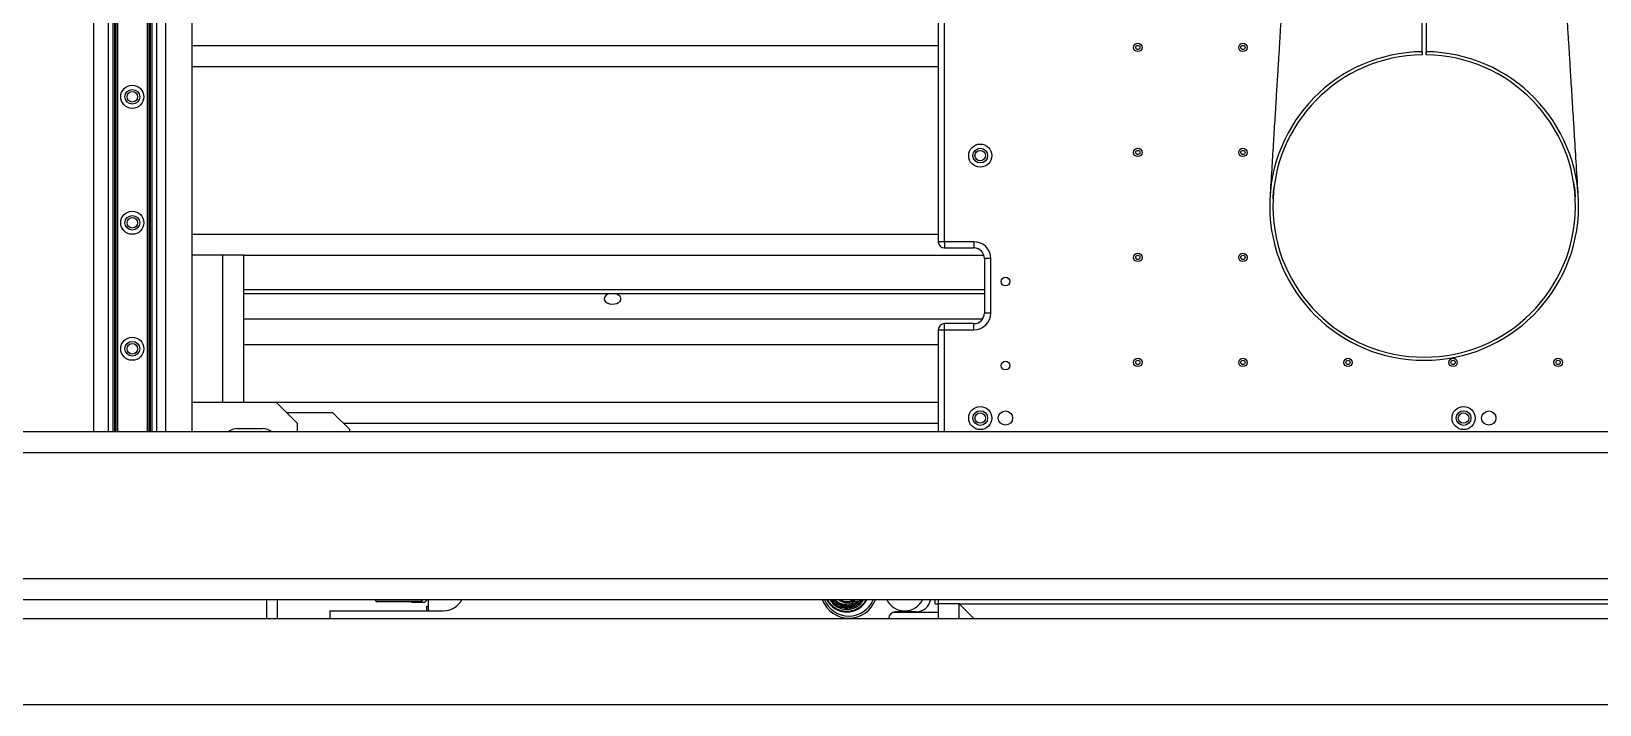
# Model space of a CAD drawing. Header units: millimetres. Extents: x 17243 to 30056, y 9468 to 18529.
# Drawn here: x 21903 to 22649, y 13522 to 13842 of the extents above; entities that cross this region are included whole.
import ezdxf

# ---------------------------------------------------------------- set-up
doc = ezdxf.new("R2010")
doc.units = ezdxf.units.MM
doc.layers.get('0').update_dxf_attribs({"lineweight": 18})

msp = doc.modelspace()

# ---------------------------------------------------------------- linework, layer by layer
at = {"color": 7, "linetype": 'Continuous', "lineweight": 25}
for p, q in [((21932.288, 14460.605), (21932.288, 13651.605)), ((21939.288, 14460.605), (21939.288, 13651.605)), ((21941.488, 14460.605), (21941.488, 13651.605)), ((21942.306, 14460.605), (21942.306, 13651.605)), ((21942.97, 14460.605), (21942.97, 13651.605)), ((21943.788, 14460.605), (21943.788, 13651.605)), ((21957.788, 14460.605), (21957.788, 13651.605)), ((21958.606, 14460.605), (21958.606, 13651.605)), ((21959.27, 14460.605), (21959.27, 13651.605)), ((21960.088, 14460.605), (21960.088, 13651.605)), ((21962.288, 14460.605), (21962.288, 13651.605)), ((21979.288, 13651.605), (21979.288, 14460.605)), ((22334.288, 13952.143), (22334.288, 13742.105)), ((22337.288, 13742.105), (22337.288, 13952.143)), ((22564.536, 13832.598), (22564.536, 13899.105)), ((22564.546, 13831.825), (22564.536, 13895.934)), ((22566.536, 13895.934), (22566.525, 13831.825)), ((22566.536, 13899.105), (22566.536, 13832.598)), ((21979.288, 13835.605), (22334.288, 13835.605)), ((22564.536, 13832.598), (22564.556, 13831.098)), ((22566.516, 13831.098), (22566.536, 13832.598)), ((22337.288, 13742.105), (22334.288, 13742.105)), ((22351.288, 13742.105), (22337.288, 13742.105)), ((22337.288, 13742.105), (22337.288, 13739.105)), ((22337.288, 13739.105), (22351.288, 13739.105)), ((22351.288, 13742.105), (22351.288, 13739.105)), ((21993.788, 13735.605), (21979.288, 13735.605)), ((21993.788, 13665.605), (21993.788, 13735.605)), ((22003.788, 13735.605), (21993.788, 13735.605)), ((22003.788, 13735.605), (22356.058, 13735.605)), ((22003.788, 13665.605), (22003.788, 13735.605)), ((22359.288, 13734.105), (22356.288, 13734.105)), ((22356.288, 13734.105), (22356.288, 13708.105)), ((22359.288, 13708.105), (22359.288, 13734.105)), ((22003.788, 13719.355), (22356.288, 13719.355)), ((22003.788, 13717.355), (22356.288, 13717.355)), ((22003.788, 13705.339), (22355.454, 13705.339)), ((22337.288, 13700.105), (22337.288, 13703.105)), ((22351.288, 13703.105), (22337.288, 13703.105)), ((22351.288, 13700.105), (22351.288, 13703.105)), ((22359.288, 13708.105), (22356.288, 13708.105)), ((22334.288, 13700.105), (22337.288, 13700.105)), ((22334.288, 13700.105), (22334.288, 13651.605)), ((22337.288, 13700.105), (22351.288, 13700.105)), ((22003.788, 13693.086), (22334.288, 13693.086)), ((21979.288, 13665.605), (22019.288, 13665.605)), ((22019.288, 13665.605), (22029.288, 13655.605)), ((22019.288, 13665.605), (22334.288, 13665.605)), ((22046.288, 13660.605), (22024.288, 13660.605)), ((22054.288, 13652.605), (22046.288, 13660.605)), ((23475.288, 13651.605), (21696.288, 13651.605)), ((22000.788, 13653.105), (22012.788, 13653.105)), ((22029.288, 13655.605), (22029.288, 13651.605)), ((22054.288, 13651.605), (22054.288, 13652.605)), ((23475.288, 13571.605), (21696.288, 13571.605)), ((22014.788, 13562.605), (22014.788, 13571.605)), ((22019.788, 13571.605), (22019.788, 13562.605)), ((22066.388, 13571.293), (22066.388, 13571.605)), ((22066.388, 13571.293), (22066.888, 13570.793)), ((22088.488, 13570.793), (22066.888, 13570.793)), ((22066.888, 13570.793), (22067.138, 13570.543)), ((22083.538, 13570.543), (22067.138, 13570.543)), ((22083.538, 13570.543), (22083.788, 13570.293)), ((22089.788, 13570.293), (22083.788, 13570.293)), ((22088.788, 13571.093), (22088.488, 13570.793)), ((22088.788, 13571.093), (22088.788, 13571.605)), ((22091.1, 13571.605), (22089.788, 13570.293)), ((22091.788, 13568.293), (22090.788, 13568.293)), ((22090.788, 13568.293), (22090.788, 13566.293)), ((22091.788, 13566.293), (22091.788, 13571.605)), ((22288.287, 13569.323), (22288.601, 13569.174)), ((22294.507, 13570.716), (22297.968, 13571.184)), ((22298.107, 13571.271), (22298.32, 13571.605)), ((22332.788, 13569.605), (22332.788, 13571.605)), ((22332.788, 13569.605), (22334.288, 13569.605)), ((22334.288, 13571.605), (22334.288, 13569.605)), ((22334.288, 13569.605), (22334.288, 13562.605)), ((22344.288, 13569.605), (22334.288, 13569.605)), ((22344.288, 13569.605), (22351.288, 13562.605)), ((22344.288, 13569.605), (22824.288, 13569.605)), ((22344.288, 13562.605), (22344.288, 13569.605)), ((21676.788, 13562.605), (23495.788, 13562.605)), ((22044.788, 13566.293), (22044.788, 13562.605)), ((22044.788, 13566.293), (22098.788, 13566.293)), ((22310.788, 13562.793), (22310.788, 13562.605)), ((22312.742, 13565.605), (22334.288, 13565.605)), ((22323.788, 13565.793), (22313.788, 13565.793)), ((21463.288, 13521.605), (23708.288, 13521.605))]:
    msp.add_line(p, q, dxfattribs=at)
at = {"color": 8, "linetype": 'Continuous', "lineweight": 25}
for p, q in [((21966.548, 14460.605), (21966.548, 13651.605)), ((21979.288, 13825.605), (22334.288, 13825.605)), ((21979.288, 13745.605), (22334.288, 13745.605)), ((22337.288, 13651.605), (22337.288, 13700.105)), ((22051.288, 13655.605), (22334.288, 13655.605)), ((23475.288, 13641.605), (21696.288, 13641.605)), ((23475.288, 13581.605), (21696.288, 13581.605))]:
    msp.add_line(p, q, dxfattribs=at)
at = {"color": 7, "linetype": 'Continuous', "lineweight": 25}
for points in [[(22175.288, 13714.942), (22175.466, 13714.187), (22175.983, 13713.499), (22176.794, 13712.939), (22177.827, 13712.558), (22178.989, 13712.388), (22180.178, 13712.445), (22181.288, 13712.724), (22182.22, 13713.2), (22182.892, 13713.83), (22183.243, 13714.56), (22183.243, 13715.323), (22182.892, 13716.053), (22182.22, 13716.683), (22181.288, 13717.159), (22180.627, 13717.355)], [(22288.392, 13569.049), (22287.406, 13569.6), (22286.798, 13570.04)], [(22286.822, 13570.021), (22287.299, 13569.671), (22288.392, 13569.049)], [(22290.146, 13568.668), (22290.651, 13568.576), (22292.189, 13568.503)], [(22290.241, 13568.444), (22290.494, 13568.398), (22291.629, 13568.294)], [(22291.517, 13568.297), (22290.621, 13568.378), (22290.241, 13568.444)]]:
    msp.add_lwpolyline(points, dxfattribs=at)
for centre, radius in [((22429.288, 13834.605), 2), ((22479.288, 13834.605), 2), ((22429.288, 13834.605), 1), ((22479.288, 13834.605), 1), ((21950.788, 13811.105), 5.5), ((21950.788, 13811.105), 3.5), ((21950.788, 13811.105), 2.5), ((22354.288, 13783.105), 5.5), ((22354.288, 13783.105), 3.5), ((22354.288, 13783.105), 2.5), ((22429.288, 13784.605), 2), ((22429.288, 13784.605), 1), ((22479.288, 13784.605), 2), ((22479.288, 13784.605), 1), ((21950.788, 13751.105), 5.5), ((21950.788, 13751.105), 3.5), ((21950.788, 13751.105), 2.5), ((22429.288, 13734.605), 2), ((22429.288, 13734.605), 1), ((22479.288, 13734.605), 2), ((22479.288, 13734.605), 1), ((22366.288, 13723.105), 2.1), ((21950.788, 13691.105), 5.5), ((21950.788, 13691.105), 3.5), ((21950.788, 13691.105), 2.5), ((22366.288, 13683.105), 2.1), ((22429.288, 13684.605), 2), ((22429.288, 13684.605), 1), ((22479.288, 13684.605), 2), ((22479.288, 13684.605), 1), ((22529.288, 13684.605), 2), ((22529.288, 13684.605), 1), ((22579.288, 13684.605), 2), ((22579.288, 13684.605), 1), ((22629.288, 13684.605), 2), ((22629.288, 13684.605), 1), ((22354.288, 13658.105), 5.5), ((22354.288, 13658.105), 3.5), ((22354.288, 13658.105), 2.5), ((22366.288, 13658.105), 3.4), ((22584.288, 13658.105), 5.5), ((22584.288, 13658.105), 3.5), ((22584.288, 13658.105), 2.5), ((22596.288, 13658.105), 3.4)]:
    msp.add_circle(centre, radius, dxfattribs=at)
for centre, radius, start, end in [((22565.536, 13759.105), 73.5, 90.779558, 89.220442), ((22565.536, 13759.105), 72, 90.779558, 89.220442), ((22337.288, 13742.105), 3, 180, 270), ((22351.288, 13734.105), 8, 360, 90), ((22351.288, 13734.105), 5, 360, 90), ((22178.268, 13714.329), 3.042, 96.019764, 168.38282), ((22337.288, 13700.105), 3, 90, 180), ((22351.288, 13708.105), 8, 270, 0), ((22351.288, 13708.105), 5, 270, 0), ((22000.788, 13645.605), 7.5, 90, 126.869898), ((22012.788, 13645.605), 7.5, 53.130102, 90), ((22098.788, 13576.293), 10, 270, 332.04156), ((22291.788, 13576.293), 13.5, 200.321173, 339.678827), ((22291.788, 13576.293), 12.5, 202.028317, 337.971683), ((22290.796, 13576.169), 10.5, 205.765057, 334.234943), ((22290.796, 13576.169), 9.2, 209.742601, 330.257399), ((22290.796, 13576.169), 8.577, 212.148498, 219.701234), ((22285.293, 13570.022), 1.191, 150.437817, 188.672675), ((22290.796, 13576.169), 7.923, 215.1762, 219.358011), ((22285.293, 13570.022), 1.19, 69.884682, 118.147769), ((22290.796, 13576.169), 7.3, 218.698883, 312.842387), ((22285.293, 13570.022), 1.191, 267.645158, 305.900618), ((22290.366, 13576.186), 6.8, 222.355413, 305.19466), ((22290.796, 13576.169), 8.577, 236.616617, 249.701234), ((22285.293, 13570.022), 1.191, 338.22671, 13.664955), ((22290.796, 13576.169), 7.923, 236.95984, 249.358011), ((22290.796, 13576.169), 6, 228.541271, 310.474637), ((22290.796, 13576.169), 5.5, 236.083058, 303.916942), ((22289.103, 13568.094), 1.19, 180.437817, 218.67268), ((22289.103, 13568.094), 1.191, 112.652597, 148.147769), ((22289.103, 13568.094), 1.191, 297.645171, 335.900618), ((22289.103, 13568.094), 1.191, 8.22671, 43.665253), ((22290.796, 13576.169), 8.577, 266.616617, 279.701234), ((22290.796, 13576.169), 7.923, 266.95984, 279.358011), ((22293.367, 13568.33), 1.19, 142.652498, 178.147769), ((22293.367, 13568.33), 1.191, 210.437817, 248.672524), ((22293.367, 13568.33), 1.191, 38.22671, 73.665276), ((22294.574, 13570.22), 0.5, 97.709309, 125.19466), ((22293.367, 13568.33), 1.191, 327.645034, 5.900618), ((22290.796, 13576.169), 7.923, 296.95984, 309.358011), ((22290.796, 13576.169), 8.577, 296.616617, 309.701234), ((22296.942, 13570.665), 1.191, 172.634921, 208.147769), ((22296.942, 13570.665), 1.19, 240.437817, 278.651936), ((22296.942, 13570.665), 1.191, 357.605772, 35.900618), ((22297.941, 13571.383), 0.2, 277.709309, 326.184045), ((22318.288, 13575.793), 9.5, 206.159706, 333.840294), ((22323.788, 13572.793), 7, 270, 350.226219), ((22313.788, 13562.793), 3, 90, 180)]:
    msp.add_arc(centre, radius, start, end, dxfattribs=at)
for points, knots in [([(22500.536, 13899.105), (22500.497, 13898.187), (22500.422, 13896.412), (22500.284, 13893.973), (22500.18, 13892.494), (22500.108, 13891.581), (22500.051, 13890.898), (22499.978, 13889.926), (22499.896, 13888.703), (22499.829, 13887.653), (22499.782, 13886.894), (22499.735, 13886.121), (22499.656, 13884.845), (22499.541, 13882.973), (22499.377, 13880.313), (22499.195, 13877.37), (22499.007, 13874.332), (22498.826, 13871.393), (22498.671, 13868.891), (22498.55, 13866.921), (22498.433, 13865.036), (22498.282, 13862.58), (22498.071, 13859.161), (22497.795, 13854.686), (22497.461, 13849.278), (22497.07, 13842.937), (22496.629, 13835.799), (22496.141, 13827.895), (22495.608, 13819.254), (22495.023, 13809.765), (22494.385, 13799.43), (22493.695, 13788.249), (22492.952, 13776.22), (22492.44, 13767.918), (22492.175, 13763.626)], [0, 0, 0, 0, 2.2016536, 4.2564663, 6.4823302, 7.7486969, 9.0989988, 11.347857, 12.9989696, 13.6618757, 14.266965, 14.866913, 15.513237, 17.6058607, 20.4924183, 23.3143304, 26.4580332, 29.6603494, 32.1652028, 33.9769114, 35.551525, 37.7647201, 41.2631555, 45.6804759, 51.0164197, 57.2708044, 64.4435264, 72.1284509, 80.6463594, 89.9973646, 100.181645, 111.1994448, 123.0510742, 135.7369092, 135.7369092, 135.7369092, 135.7369092]), ([(22638.897, 13763.626), (22638.591, 13768.574), (22638.003, 13778.1), (22637.155, 13791.848), (22636.375, 13804.489), (22635.663, 13816.019), (22635.05, 13825.942), (22634.529, 13834.37), (22634.094, 13841.411), (22633.707, 13847.671), (22633.367, 13853.154), (22633.077, 13857.849), (22632.79, 13862.464), (22632.511, 13866.967), (22632.243, 13871.375), (22632.024, 13874.996), (22631.842, 13877.941), (22631.696, 13880.31), (22631.587, 13882.066), (22631.465, 13884.039), (22631.328, 13886.233), (22631.203, 13888.214), (22631.088, 13890.023), (22630.985, 13891.583), (22630.87, 13893.315), (22630.747, 13895.196), (22630.623, 13897.206), (22630.566, 13898.437), (22630.536, 13899.105)], [0, 0, 0, 0, 14.8235076, 28.5375787, 41.1322447, 52.5995248, 62.9334329, 70.6763225, 77.6281183, 83.7885773, 89.1584652, 93.7395941, 97.5377716, 102.4766774, 106.9767341, 111.123414, 114.9175569, 116.6697956, 118.3395785, 120.0681783, 121.9079375, 123.8772027, 124.9654886, 126.3290542, 128.0450396, 130.1593561, 132.7100862, 135.7362954, 135.7362954, 135.7362954, 135.7362954]), ([(22636.536, 13770.433), (22636.876, 13768.608), (22637.302, 13766.324), (22637.325, 13764.008), (22637.33, 13763.542)], [0, 0, 0, 0, 5.5516143, 6.9470251, 6.9470251, 6.9470251, 6.9470251]), ([(22493.72, 13762.531), (22493.719, 13763.334), (22493.717, 13765.396), (22494.073, 13767.43), (22494.291, 13768.671)], [0, 0, 0, 0, 2.4071835, 6.1777498, 6.1777498, 6.1777498, 6.1777498]), ([(22284.67, 13571.144), (22284.549, 13571.063), (22284.364, 13570.938), (22284.24, 13570.754), (22284.197, 13570.69)], [0, 0, 0, 0, 0.4314567, 0.66262674, 0.66262674, 0.66262674, 0.66262674]), ([(22286.076, 13569.006), (22286.04, 13569.031), (22285.967, 13569.079), (22285.727, 13569.247), (22285.42, 13569.481), (22285.079, 13569.769), (22284.752, 13570.077), (22284.484, 13570.357), (22284.283, 13570.586), (22284.225, 13570.655), (22284.197, 13570.69)], [0, 0, 0, 0, 0.307806, 0.6154555, 0.9268161, 1.2661105, 1.5838112, 1.9015593, 2.2178333, 2.532244, 2.532244, 2.532244, 2.532244]), ([(22286.476, 13569.527), (22286.44, 13569.551), (22286.369, 13569.597), (22286.129, 13569.763), (22285.832, 13569.99), (22285.511, 13570.261), (22285.211, 13570.545), (22284.958, 13570.809), (22284.771, 13571.022), (22284.694, 13571.115), (22284.672, 13571.142), (22284.67, 13571.144)], [0, 0, 0, 0, 0.3065391, 0.6132174, 0.9161443, 1.2166711, 1.5083812, 1.7999592, 2.0949385, 2.396904, 2.4338555, 2.4338555, 2.4338555, 2.4338555]), ([(22286.076, 13569.006), (22286.183, 13569.105), (22286.348, 13569.257), (22286.443, 13569.457), (22286.476, 13569.527)], [0, 0, 0, 0, 0.4314567, 0.66262674, 0.66262674, 0.66262674, 0.66262674]), ([(22288.003, 13568.755), (22287.939, 13568.624), (22287.841, 13568.423), (22287.826, 13568.201), (22287.82, 13568.124)], [0, 0, 0, 0, 0.4314567, 0.66262674, 0.66262674, 0.66262674, 0.66262674]), ([(22290.29, 13567.606), (22290.246, 13567.609), (22290.159, 13567.614), (22289.867, 13567.639), (22289.484, 13567.689), (22289.045, 13567.768), (22288.608, 13567.872), (22288.235, 13567.98), (22287.947, 13568.077), (22287.862, 13568.108), (22287.82, 13568.124)], [0, 0, 0, 0, 0.307806, 0.6154555, 0.9268161, 1.2661105, 1.5838112, 1.9015593, 2.2178333, 2.532244, 2.532244, 2.532244, 2.532244]), ([(22290.376, 13568.257), (22290.333, 13568.26), (22290.247, 13568.264), (22289.957, 13568.288), (22289.586, 13568.335), (22289.173, 13568.41), (22288.771, 13568.506), (22288.42, 13568.608), (22288.152, 13568.699), (22288.038, 13568.741), (22288.006, 13568.753), (22288.003, 13568.755)], [0, 0, 0, 0, 0.3065391, 0.6132174, 0.9161443, 1.2166711, 1.5083812, 1.7999592, 2.0949385, 2.396904, 2.4338555, 2.4338555, 2.4338555, 2.4338555]), ([(22290.29, 13567.606), (22290.333, 13567.745), (22290.4, 13567.959), (22290.382, 13568.18), (22290.376, 13568.257)], [0, 0, 0, 0, 0.4314567, 0.66262674, 0.66262674, 0.66262674, 0.66262674]), ([(22294.388, 13569.107), (22294.35, 13569.088), (22294.273, 13569.049), (22294.01, 13568.924), (22293.665, 13568.78), (22293.27, 13568.638), (22292.874, 13568.52), (22292.519, 13568.433), (22292.241, 13568.378), (22292.121, 13568.358), (22292.088, 13568.352), (22292.084, 13568.352)], [0, 0, 0, 0, 0.3065391, 0.6132174, 0.9161443, 1.2166711, 1.5083812, 1.7999592, 2.0949385, 2.396904, 2.4338555, 2.4338555, 2.4338555, 2.4338555]), ([(22292.084, 13568.352), (22292.094, 13568.206), (22292.11, 13567.983), (22292.207, 13567.784), (22292.241, 13567.714)], [0, 0, 0, 0, 0.4314567, 0.66262674, 0.66262674, 0.66262674, 0.66262674]), ([(22294.639, 13568.5), (22294.6, 13568.481), (22294.521, 13568.442), (22294.256, 13568.318), (22293.9, 13568.169), (22293.48, 13568.018), (22293.049, 13567.889), (22292.673, 13567.797), (22292.374, 13567.737), (22292.286, 13567.722), (22292.241, 13567.714)], [0, 0, 0, 0, 0.307806, 0.6154555, 0.9268161, 1.2661105, 1.5838112, 1.9015593, 2.2178333, 2.532244, 2.532244, 2.532244, 2.532244]), ([(22294.639, 13568.5), (22294.607, 13568.642), (22294.558, 13568.861), (22294.432, 13569.043), (22294.388, 13569.107)], [0, 0, 0, 0, 0.4314567, 0.66262674, 0.66262674, 0.66262674, 0.66262674]), ([(22296.822, 13571.029), (22296.781, 13570.981), (22296.655, 13570.83), (22296.418, 13570.583), (22296.156, 13570.331), (22295.943, 13570.144), (22295.849, 13570.067), (22295.823, 13570.045), (22295.82, 13570.043)], [0, 0, 0, 0, 0.1439225, 0.4468164, 0.7495733, 1.0558618, 1.3694042, 1.4077724, 1.4077724, 1.4077724, 1.4077724]), ([(22295.82, 13570.043), (22295.901, 13569.922), (22296.026, 13569.737), (22296.211, 13569.613), (22296.275, 13569.569)], [0, 0, 0, 0, 0.4314567, 0.66262674, 0.66262674, 0.66262674, 0.66262674]), ([(22297.958, 13571.449), (22297.934, 13571.413), (22297.886, 13571.34), (22297.718, 13571.099), (22297.484, 13570.793), (22297.196, 13570.452), (22296.887, 13570.125), (22296.607, 13569.857), (22296.379, 13569.656), (22296.31, 13569.598), (22296.275, 13569.569)], [0, 0, 0, 0, 0.307806, 0.6154555, 0.9268161, 1.2661105, 1.5838112, 1.9015593, 2.2178333, 2.532244, 2.532244, 2.532244, 2.532244])]:
    msp.add_open_spline(points, degree=3, knots=knots, dxfattribs=at)
at = {"color": 8, "linetype": 'Continuous', "lineweight": 25}
msp.add_open_spline([(22299.866, 13571.605), (22299.691, 13571.246), (22299.213, 13570.27), (22298.036, 13568.899), (22296.417, 13567.567), (22294.546, 13566.607), (22292.563, 13566.055), (22290.59, 13565.91), (22288.691, 13566.13), (22286.865, 13566.692), (22285.113, 13567.615), (22283.532, 13568.924), (22282.364, 13570.282), (22281.898, 13571.26), (22281.734, 13571.605)], degree=3, knots=[0, 0, 0, 0, 1.1968118, 3.2569347, 5.3607765, 7.4646182, 9.5247412, 11.5026353, 13.3687499, 15.2348645, 17.2127586, 19.2728815, 21.3767233, 22.519655, 22.519655, 22.519655, 22.519655], dxfattribs=at)

doc.saveas('drawing.dxf')
